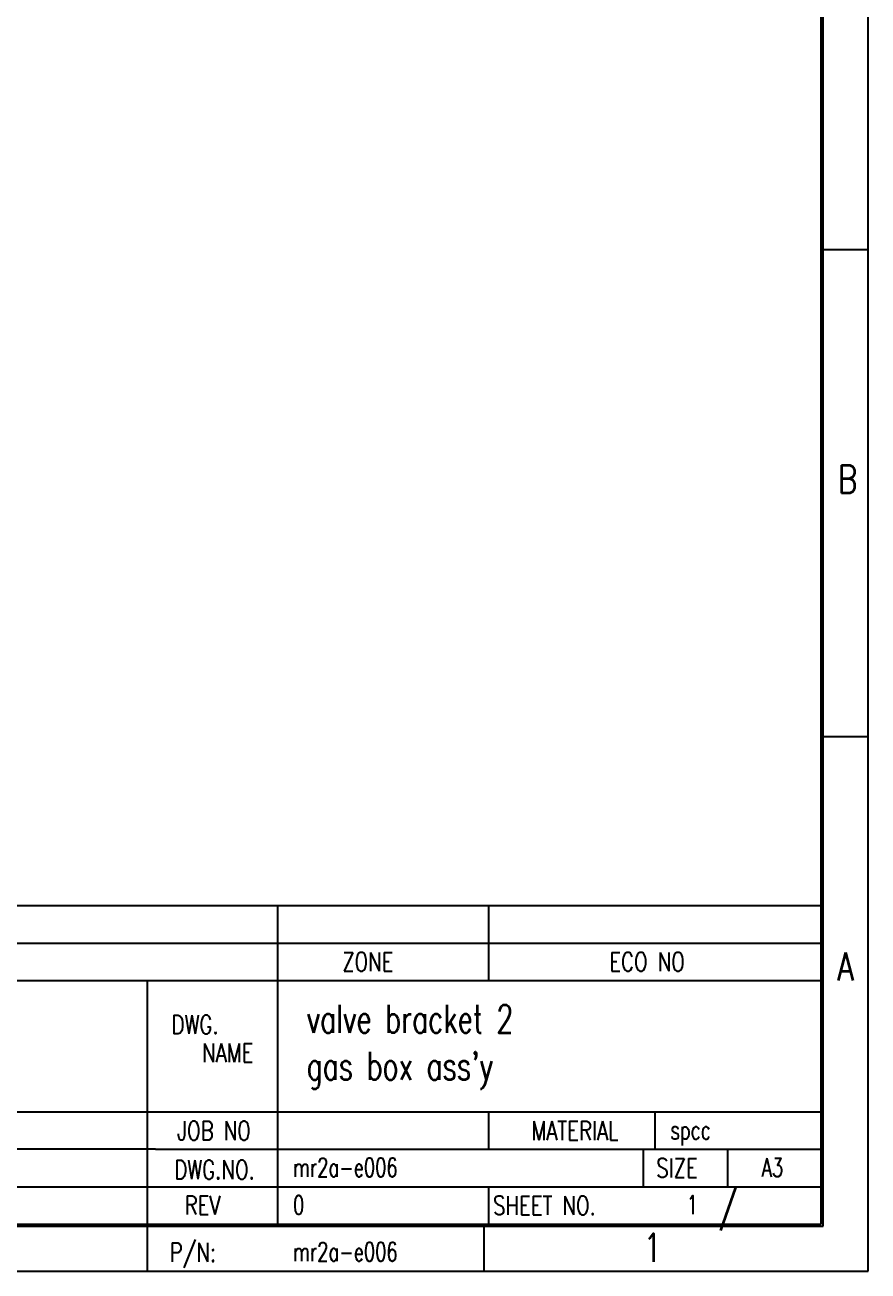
# Model space of a CAD drawing. Header units: millimetres. Extents: x -185 to 185, y -135 to 135.
# Drawn here: x 95.1 to 185, y -135 to -2 of the extents above; entities that cross this region are included whole.
import ezdxf

# ---------------------------------------------------------------- set-up
doc = ezdxf.new("R2010")
doc.units = ezdxf.units.MM
doc.layers.add('1', color=7, linetype='Continuous')
doc.styles.add('CONVERTER_13', font='simplex.shx', dxfattribs={"width": 0.7})
doc.styles.add('CONVERTER_14', font='simplex.shx', dxfattribs={"width": 0.77})

# ---------------------------------------------------------------- blocks, each defined once
blk = doc.blocks.new('_tb_frame_A3', base_point=(207.02, -200.33))
at = {"color": 7, "linetype": 'Continuous'}
for p, q in [((185, -135), (185, 135)), ((180, -108), (180, 130)), ((180.2, -130.2), (180.2, 130.2)), ((180, -26), (185, -26)), ((185, -78), (180, -78)), ((45, -96), (122, -96)), ((122, -96), (144.5, -96)), ((122, -96), (122, -130)), ((144.5, -96), (180, -96)), ((144.5, -96), (144.5, -104)), ((33, -100), (144.5, -100)), ((144.5, -100), (180, -100)), ((45, -104), (144.5, -104)), ((108.1, -104), (108.1, -108)), ((144.5, -104), (180, -104)), ((108.1, -108), (108.1, -130)), ((180, -130), (180, -108)), ((45, -118), (109, -118)), ((109, -118), (144.5, -118)), ((144.5, -118), (144.5, -122)), ((144.5, -118), (180, -118)), ((162.25, -118), (162.25, -122)), ((109, -122), (33, -122)), ((109, -122), (144.5, -122)), ((144.5, -122), (180, -122)), ((161, -122), (161, -126)), ((170, -122), (170, -126)), ((33, -126), (109, -126)), ((109, -126), (144.5, -126)), ((144.5, -126), (180, -126)), ((144.5, -126), (144.5, -130)), ((-180.2, -130.2), (180.2, -130.2)), ((-126, -130), (122, -130)), ((108.1, -130), (108.1, -135)), ((122, -130), (144.5, -130)), ((144, -130), (144, -135)), ((144.5, -130), (180, -130)), ((-185, -135), (185, -135))]:
    blk.add_line(p, q, dxfattribs=at)
at = {"color": 7, "style": 'CONVERTER_14', "width": 0.77}
for s, p in [('DWG.', (110.7, -109.7)), ('SIZE', (162.4, -125)), ('REV', (112.09, -128.98)), ('SHEET NO.', (145, -129)), ('P/N:', (110.5, -134))]:
    blk.add_text(s, height=2, dxfattribs=at).set_placement(p)
at = {"color": 7, "line_spacing_factor": 0.60024, "style": 'CONVERTER_14'}
for s, insert, char_height, attachment_point in [('B', (182.8, -52), 3, 8), ('ZONE', (131.64, -103), 2, 8), ('ECO NO', (161.43, -103), 2, 8), ('A', (182.6, -104), 3, 8), ('NAME', (116.7, -112.7), 2, 8), ('JOB NO', (115.23, -121.02), 2, 8), ('MATERIAL', (153.73, -121.02), 2, 8), ('DWG.NO.', (115.29, -125.18), 2, 8), ('1', (162, -132.5), 3, 5)]:
    blk.add_mtext(s, dxfattribs=dict(at, insert=insert, char_height=char_height, attachment_point=attachment_point))
at = {"layer": '1', "color": 4, "style": 'CONVERTER_13', "width": 0.7}
for s, height, p in [('valve bracket 2', 3, (125.11, -109.59)), ("gas box ass'y", 3, (125.11, -114.59)), ('spcc', 2, (163.91, -120.94)), ('mr2a-e006', 2, (123.66, -124.94)), ('A3', 2, (173.66, -124.94)), ('0', 2, (123.66, -128.94)), ('1', 2, (165.66, -128.94)), ('mr2a-e006', 2, (123.66, -133.94))]:
    blk.add_text(s, height=height, dxfattribs=at).set_placement(p)
at = {"layer": '1', "color": 7, "style": 'CONVERTER_13', "width": 0.7}
blk.add_text('/', height=3, dxfattribs=at).set_placement((169.07, -129.67))

msp = doc.modelspace()

# ---------------------------------------------------------------- block references
msp.add_blockref('_tb_frame_A3', (207.02, -200.33))

doc.saveas('drawing.dxf')
